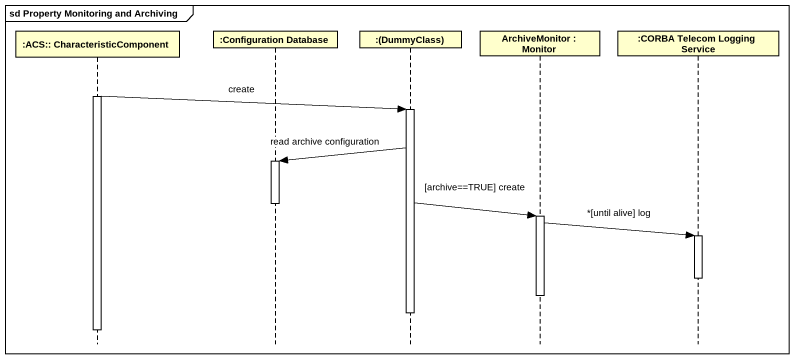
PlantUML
@startuml
mainframe sd Property Monitoring and Archiving
hide footbox
participant ":ACS:: CharacteristicComponent" as ACS_CharacteristicComponent #FFFFCC
participant ":Configuration Database" as Configuration_Database #FFFFCC
participant ":(DummyClass)" as DummyClass #FFFFCC
participant "ArchiveMonitor : Monitor" as ArchiveMonitor #FFFFCC
participant ":CORBA Telecom Logging Service" as CORBA_Telecom_Logging #FFFFCC

activate ACS_CharacteristicComponent
ACS_CharacteristicComponent -> DummyClass : create
activate DummyClass
DummyClass -> Configuration_Database : read archive configuration
activate Configuration_Database
DummyClass -> ArchiveMonitor : [archive==TRUE] create
deactivate Configuration_Database
activate ArchiveMonitor
ArchiveMonitor -> CORBA_Telecom_Logging : *[until alive] log
activate CORBA_Telecom_Logging
deactivate CORBA_Telecom_Logging
deactivate ArchiveMonitor
deactivate DummyClass
deactivate ACS_CharacteristicComponent
@enduml
